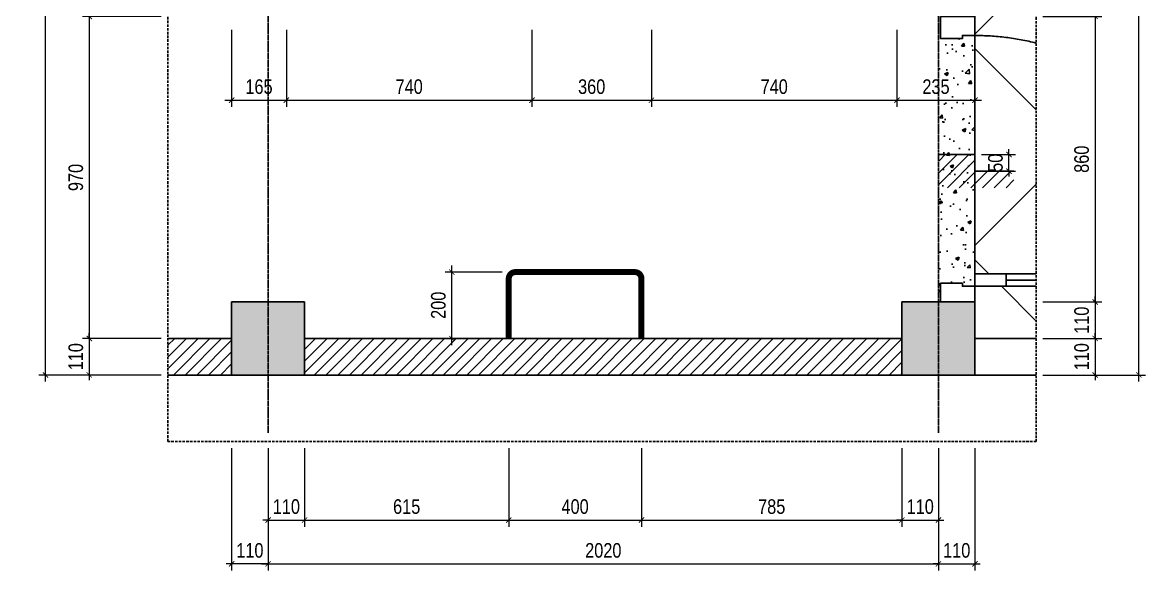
# Model space of a CAD drawing. Header units: millimetres. Extents: x -82962 to 19744, y -138000 to 4535.
# Drawn here: x -13157 to -9772, y -128973 to -127322 of the extents above; entities that cross this region are included whole.
import ezdxf

# ---------------------------------------------------------------- set-up
doc = ezdxf.new("R2010")
doc.units = ezdxf.units.MM
doc.header["$LTSCALE"] = 1000
doc.header["$MEASUREMENT"] = 0
doc.header["$PDMODE"] = 3
doc.linetypes.add('CENTER2', pattern=[1.125, 0.75, -0.125, 0.125, -0.125])
doc.linetypes.add('HIDDEN', pattern=[0.375, 0.25, -0.125])
doc.layers.get('0').update_dxf_attribs({"lineweight": 30})
doc.layers.get('DEFPOINTS').update_dxf_attribs({"color": 4, "lineweight": 30})
doc.layers.add('THAY', color=4, linetype='Continuous', lineweight=30)
doc.styles.add('dim', font='arial.ttf', dxfattribs={"width": 0.8})
doc.dimstyles.new('1-100-100', dxfattribs={"dimscale": 0, "dimtxt": 2.2, "dimasz": 0.8, "dimexe": 1, "dimexo": 1, "dimgap": 0.9, "dimtad": 1, "dimdec": 0, "dimzin": 0, "dimdsep": 46, "dimtxsty": 'dim', "dimblk1": 'ARCHTICK', "dimblk2": 'ARCHTICK', "dimsah": 1, "dimcen": 1, "dimdle": 1, "dimclrd": 256, "dimclre": 256, "dimclrt": 1, "dimadec": 0, "dimazin": 0, "dimtfac": 0.0001, "dimtdec": 0, "dimtix": 1, "dimtmove": 2, "dimatfit": 3, "dimldrblk": 'DOT', "dimfxl": 100, "dimtolj": 1, "dimtzin": 0, "dimarcsym": 0})

# ---------------------------------------------------------------- blocks, each defined once
blk = doc.blocks.new('_ARCHTICK')
at = {"color": 0, "linetype": 'ByBlock', "const_width": 0.15}
blk.add_lwpolyline([(-0.5, -0.5), (0.5, 0.5)], dxfattribs=at)
blk = doc.blocks.new('*D1046')
at = {"layer": 'DEFPOINTS', "color": 0, "ltscale": 0.2, "transparency": 16777216}
for p in [(-12718.2, -127304.3), (-12955.2, -128274.3), (-12718.2, -128274.3)]:
    blk.add_point(p, dxfattribs=at)
at = {"layer": 'THAY', "lineweight": -2, "ltscale": 0.2, "transparency": 16777216}
for p, q in [((-12738.2, -127304.3), (-12975.2, -127304.3)), ((-12955.2, -127284.3), (-12955.2, -128294.3)), ((-12738.2, -128274.3), (-12975.2, -128274.3))]:
    blk.add_line(p, q, dxfattribs=at)
at = {"layer": 'THAY', "lineweight": -2, "ltscale": 0.2, "transparency": 16777216, "xscale": 16.00000000000003, "yscale": 16.00000000000003, "zscale": 16.00000000000003}
for p, rotation in [((-12955.2, -127304.3), 90), ((-12955.2, -128274.3), 270)]:
    blk.add_blockref('_ARCHTICK', p, dxfattribs=dict(at, rotation=rotation))
at = {"layer": 'THAY', "color": 1, "ltscale": 0.2, "transparency": 16777216, "insert": (-12995.7, -127789.3), "char_height": 44, "attachment_point": 5, "rotation": 90, "style": 'dim'}
blk.add_mtext('\\A1;970', dxfattribs=at)
blk = doc.blocks.new('_DOT')
at = {"color": 0, "linetype": 'ByBlock', "ltscale": 10}
blk.add_line((-0.5, 0), (-1, 0), dxfattribs=at)
at = {"color": 0, "linetype": 'ByBlock', "ltscale": 10, "const_width": 0.5}
blk.add_lwpolyline([(-0.25, 0, 1), (0.25, 0, 1)], format="xyb", close=True, dxfattribs=at)
blk = doc.blocks.new('*D1047')
at = {"layer": 'DEFPOINTS', "color": 0, "ltscale": 0.2, "transparency": 16777216}
for p in [(-12718.2, -128274.3), (-12955.2, -128384.3), (-12718.2, -128384.3)]:
    blk.add_point(p, dxfattribs=at)
at = {"layer": 'THAY', "lineweight": -2, "ltscale": 0.2, "transparency": 16777216}
for p, q in [((-12955.2, -128274.3), (-12955.2, -128258.3)), ((-12738.2, -128274.3), (-12975.2, -128274.3)), ((-12955.2, -128274.3), (-12955.2, -128384.3)), ((-12738.2, -128384.3), (-12975.2, -128384.3)), ((-12955.2, -128384.3), (-12955.2, -128400.3))]:
    blk.add_line(p, q, dxfattribs=at)
at = {"layer": 'THAY', "lineweight": -2, "ltscale": 0.2, "transparency": 16777216, "xscale": 16.00000000000003, "yscale": 16.00000000000003, "zscale": 16.00000000000003}
for p, rotation in [((-12955.2, -128274.3), 270), ((-12955.2, -128384.3), 90)]:
    blk.add_blockref('_ARCHTICK', p, dxfattribs=dict(at, rotation=rotation))
at = {"layer": 'THAY', "color": 1, "ltscale": 0.2, "transparency": 16777216, "insert": (-12995.7, -128329.3), "char_height": 44, "attachment_point": 5, "rotation": 90, "style": 'dim'}
blk.add_mtext('\\A1;110', dxfattribs=at)
blk = doc.blocks.new('*D1048')
at = {"layer": 'DEFPOINTS', "color": 0, "ltscale": 0.2, "transparency": 16777216}
for p in [(-13087.2, -125234.3), (-12718.2, -125234.3), (-12718.2, -128384.3)]:
    blk.add_point(p, dxfattribs=at)
at = {"layer": 'THAY', "lineweight": -2, "ltscale": 0.2, "transparency": 16777216}
for p, q in [((-13087.2, -128404.3), (-13087.2, -125214.3)), ((-12738.2, -125234.3), (-13107.2, -125234.3)), ((-12738.2, -128384.3), (-13107.2, -128384.3))]:
    blk.add_line(p, q, dxfattribs=at)
at = {"layer": 'THAY', "lineweight": -2, "ltscale": 0.2, "transparency": 16777216, "xscale": 16.00000000000003, "yscale": 16.00000000000003, "zscale": 16.00000000000003}
for p, rotation in [((-13087.2, -125234.3), 90), ((-13087.2, -128384.3), 270)]:
    blk.add_blockref('_ARCHTICK', p, dxfattribs=dict(at, rotation=rotation))
at = {"layer": 'THAY', "color": 1, "ltscale": 0.2, "transparency": 16777216, "insert": (-13127.7, -126809.3), "char_height": 44, "attachment_point": 5, "rotation": 90, "style": 'dim'}
blk.add_mtext('\\A1;3150', dxfattribs=at)
blk = doc.blocks.new('*D1059')
at = {"layer": 'DEFPOINTS', "color": 0, "ltscale": 0.2, "transparency": 16777216}
for p in [(-10101.8, -125344.3), (-10101.8, -127304.3), (-9924.3, -127304.3)]:
    blk.add_point(p, dxfattribs=at)
at = {"layer": 'THAY', "lineweight": -2, "ltscale": 0.2, "transparency": 16777216}
for p, q in [((-10081.8, -125344.3), (-9904.3, -125344.3)), ((-9924.3, -125324.3), (-9924.3, -127324.3)), ((-10081.8, -127304.3), (-9904.3, -127304.3))]:
    blk.add_line(p, q, dxfattribs=at)
at = {"layer": 'THAY', "lineweight": -2, "ltscale": 0.2, "transparency": 16777216, "xscale": 16.00000000000003, "yscale": 16.00000000000003, "zscale": 16.00000000000003}
for p, rotation in [((-9924.3, -125344.3), 90), ((-9924.3, -127304.3), 270)]:
    blk.add_blockref('_ARCHTICK', p, dxfattribs=dict(at, rotation=rotation))
at = {"layer": 'THAY', "color": 1, "ltscale": 0.2, "transparency": 16777216, "insert": (-9964.8, -126324.3), "char_height": 44, "attachment_point": 5, "rotation": 90, "style": 'dim'}
blk.add_mtext('\\A1;1960', dxfattribs=at)
blk = doc.blocks.new('*D1060')
at = {"layer": 'DEFPOINTS', "color": 0, "ltscale": 0.2, "transparency": 16777216}
for p in [(-10101.8, -127304.3), (-10101.8, -128164.3), (-9924.3, -128164.3)]:
    blk.add_point(p, dxfattribs=at)
at = {"layer": 'THAY', "lineweight": -2, "ltscale": 0.2, "transparency": 16777216}
for p, q in [((-10081.8, -127304.3), (-9904.3, -127304.3)), ((-9924.3, -127284.3), (-9924.3, -128184.3)), ((-10081.8, -128164.3), (-9904.3, -128164.3))]:
    blk.add_line(p, q, dxfattribs=at)
at = {"layer": 'THAY', "lineweight": -2, "ltscale": 0.2, "transparency": 16777216, "xscale": 16.00000000000003, "yscale": 16.00000000000003, "zscale": 16.00000000000003}
for p, rotation in [((-9924.3, -127304.3), 90), ((-9924.3, -128164.3), 270)]:
    blk.add_blockref('_ARCHTICK', p, dxfattribs=dict(at, rotation=rotation))
at = {"layer": 'THAY', "color": 1, "ltscale": 0.2, "transparency": 16777216, "insert": (-9964.8, -127734.3), "char_height": 44, "attachment_point": 5, "rotation": 90, "style": 'dim'}
blk.add_mtext('\\A1;860', dxfattribs=at)
blk = doc.blocks.new('*D1061')
at = {"layer": 'DEFPOINTS', "color": 0, "ltscale": 0.2, "transparency": 16777216}
for p in [(-10101.8, -128164.3), (-10101.8, -128274.3), (-9924.3, -128274.3)]:
    blk.add_point(p, dxfattribs=at)
at = {"layer": 'THAY', "lineweight": -2, "ltscale": 0.2, "transparency": 16777216}
for p, q in [((-9924.3, -128164.3), (-9924.3, -128148.3)), ((-10081.8, -128164.3), (-9904.3, -128164.3)), ((-9924.3, -128164.3), (-9924.3, -128274.3)), ((-10081.8, -128274.3), (-9904.3, -128274.3)), ((-9924.3, -128274.3), (-9924.3, -128290.3))]:
    blk.add_line(p, q, dxfattribs=at)
at = {"layer": 'THAY', "lineweight": -2, "ltscale": 0.2, "transparency": 16777216, "xscale": 16.00000000000003, "yscale": 16.00000000000003, "zscale": 16.00000000000003}
for p, rotation in [((-9924.3, -128164.3), 270), ((-9924.3, -128274.3), 90)]:
    blk.add_blockref('_ARCHTICK', p, dxfattribs=dict(at, rotation=rotation))
at = {"layer": 'THAY', "color": 1, "ltscale": 0.2, "transparency": 16777216, "insert": (-9964.8, -128219.3), "char_height": 44, "attachment_point": 5, "rotation": 90, "style": 'dim'}
blk.add_mtext('\\A1;110', dxfattribs=at)
blk = doc.blocks.new('*D1062')
at = {"layer": 'DEFPOINTS', "color": 0, "ltscale": 0.2, "transparency": 16777216}
for p in [(-10101.8, -128274.3), (-10101.8, -128384.3), (-9924.3, -128384.3)]:
    blk.add_point(p, dxfattribs=at)
at = {"layer": 'THAY', "lineweight": -2, "ltscale": 0.2, "transparency": 16777216}
for p, q in [((-9924.3, -128274.3), (-9924.3, -128258.3)), ((-10081.8, -128274.3), (-9904.3, -128274.3)), ((-9924.3, -128274.3), (-9924.3, -128384.3)), ((-10081.8, -128384.3), (-9904.3, -128384.3)), ((-9924.3, -128384.3), (-9924.3, -128400.3))]:
    blk.add_line(p, q, dxfattribs=at)
at = {"layer": 'THAY', "lineweight": -2, "ltscale": 0.2, "transparency": 16777216, "xscale": 16.00000000000003, "yscale": 16.00000000000003, "zscale": 16.00000000000003}
for p, rotation in [((-9924.3, -128274.3), 270), ((-9924.3, -128384.3), 90)]:
    blk.add_blockref('_ARCHTICK', p, dxfattribs=dict(at, rotation=rotation))
at = {"layer": 'THAY', "color": 1, "ltscale": 0.2, "transparency": 16777216, "insert": (-9964.8, -128329.3), "char_height": 44, "attachment_point": 5, "rotation": 90, "style": 'dim'}
blk.add_mtext('\\A1;110', dxfattribs=at)
blk = doc.blocks.new('*D1063')
at = {"layer": 'DEFPOINTS', "color": 0, "ltscale": 0.2, "transparency": 16777216}
for p in [(-10101.8, -125234.3), (-9792.3, -125234.3), (-10101.8, -128384.3)]:
    blk.add_point(p, dxfattribs=at)
at = {"layer": 'THAY', "lineweight": -2, "ltscale": 0.2, "transparency": 16777216}
for p, q in [((-9792.3, -128404.3), (-9792.3, -125214.3)), ((-10081.8, -125234.3), (-9772.3, -125234.3)), ((-10081.8, -128384.3), (-9772.3, -128384.3))]:
    blk.add_line(p, q, dxfattribs=at)
at = {"layer": 'THAY', "lineweight": -2, "ltscale": 0.2, "transparency": 16777216, "xscale": 16.00000000000003, "yscale": 16.00000000000003, "zscale": 16.00000000000003}
for p, rotation in [((-9792.3, -125234.3), 90), ((-9792.3, -128384.3), 270)]:
    blk.add_blockref('_ARCHTICK', p, dxfattribs=dict(at, rotation=rotation))
at = {"layer": 'THAY', "color": 1, "ltscale": 0.2, "transparency": 16777216, "insert": (-9832.8, -126809.3), "char_height": 44, "attachment_point": 5, "rotation": 90, "style": 'dim'}
blk.add_mtext('\\A1;3150', dxfattribs=at)
blk = doc.blocks.new('*D1064')
at = {"layer": 'DEFPOINTS', "color": 0, "ltscale": 0.2, "transparency": 16777216}
for p in [(-12526.3, -127324.3), (-12361.3, -127324.3), (-12361.3, -127556.4)]:
    blk.add_point(p, dxfattribs=at)
at = {"layer": 'THAY', "lineweight": -2, "ltscale": 0.2, "transparency": 16777216}
for p, q in [((-12526.3, -127344.3), (-12526.3, -127576.4)), ((-12361.3, -127344.3), (-12361.3, -127576.4)), ((-12546.3, -127556.4), (-12341.3, -127556.4))]:
    blk.add_line(p, q, dxfattribs=at)
at = {"layer": 'THAY', "lineweight": -2, "ltscale": 0.2, "transparency": 16777216, "xscale": 16.00000000000003, "yscale": 16.00000000000003, "zscale": 16.00000000000003, "rotation": 180}
blk.add_blockref('_ARCHTICK', (-12526.3, -127556.4), dxfattribs=at)
at = {"layer": 'THAY', "lineweight": -2, "ltscale": 0.2, "transparency": 16777216, "xscale": 16.00000000000003, "yscale": 16.00000000000003, "zscale": 16.00000000000003}
blk.add_blockref('_ARCHTICK', (-12361.3, -127556.4), dxfattribs=at)
at = {"layer": 'THAY', "color": 1, "ltscale": 0.2, "transparency": 16777216, "insert": (-12443.8, -127515.9), "char_height": 44, "attachment_point": 5, "style": 'dim'}
blk.add_mtext('\\A1;165', dxfattribs=at)
blk = doc.blocks.new('*D1065')
at = {"layer": 'DEFPOINTS', "color": 0, "ltscale": 0.2, "transparency": 16777216}
for p in [(-12361.3, -127324.3), (-11621.3, -127324.3), (-11621.3, -127556.4)]:
    blk.add_point(p, dxfattribs=at)
at = {"layer": 'THAY', "lineweight": -2, "ltscale": 0.2, "transparency": 16777216}
for p, q in [((-12361.3, -127344.3), (-12361.3, -127576.4)), ((-11621.3, -127344.3), (-11621.3, -127576.4)), ((-12381.3, -127556.4), (-11601.3, -127556.4))]:
    blk.add_line(p, q, dxfattribs=at)
at = {"layer": 'THAY', "lineweight": -2, "ltscale": 0.2, "transparency": 16777216, "xscale": 16.00000000000003, "yscale": 16.00000000000003, "zscale": 16.00000000000003, "rotation": 180}
blk.add_blockref('_ARCHTICK', (-12361.3, -127556.4), dxfattribs=at)
at = {"layer": 'THAY', "lineweight": -2, "ltscale": 0.2, "transparency": 16777216, "xscale": 16.00000000000003, "yscale": 16.00000000000003, "zscale": 16.00000000000003}
blk.add_blockref('_ARCHTICK', (-11621.3, -127556.4), dxfattribs=at)
at = {"layer": 'THAY', "color": 1, "ltscale": 0.2, "transparency": 16777216, "insert": (-11991.3, -127515.9), "char_height": 44, "attachment_point": 5, "style": 'dim'}
blk.add_mtext('\\A1;740', dxfattribs=at)
blk = doc.blocks.new('*D1066')
at = {"layer": 'DEFPOINTS', "color": 0, "ltscale": 0.2, "transparency": 16777216}
for p in [(-11621.3, -127324.3), (-11261.3, -127324.3), (-11261.3, -127556.4)]:
    blk.add_point(p, dxfattribs=at)
at = {"layer": 'THAY', "lineweight": -2, "ltscale": 0.2, "transparency": 16777216}
for p, q in [((-11621.3, -127344.3), (-11621.3, -127576.4)), ((-11261.3, -127344.3), (-11261.3, -127576.4)), ((-11641.3, -127556.4), (-11241.3, -127556.4))]:
    blk.add_line(p, q, dxfattribs=at)
at = {"layer": 'THAY', "lineweight": -2, "ltscale": 0.2, "transparency": 16777216, "xscale": 16.00000000000003, "yscale": 16.00000000000003, "zscale": 16.00000000000003, "rotation": 180}
blk.add_blockref('_ARCHTICK', (-11621.3, -127556.4), dxfattribs=at)
at = {"layer": 'THAY', "lineweight": -2, "ltscale": 0.2, "transparency": 16777216, "xscale": 16.00000000000003, "yscale": 16.00000000000003, "zscale": 16.00000000000003}
blk.add_blockref('_ARCHTICK', (-11261.3, -127556.4), dxfattribs=at)
at = {"layer": 'THAY', "color": 1, "ltscale": 0.2, "transparency": 16777216, "insert": (-11441.3, -127515.9), "char_height": 44, "attachment_point": 5, "style": 'dim'}
blk.add_mtext('\\A1;360', dxfattribs=at)
blk = doc.blocks.new('*D1067')
at = {"layer": 'DEFPOINTS', "color": 0, "ltscale": 0.2, "transparency": 16777216}
for p in [(-11261.3, -127324.3), (-10521.3, -127324.3), (-10521.3, -127556.4)]:
    blk.add_point(p, dxfattribs=at)
at = {"layer": 'THAY', "lineweight": -2, "ltscale": 0.2, "transparency": 16777216}
for p, q in [((-11261.3, -127344.3), (-11261.3, -127576.4)), ((-10521.3, -127344.3), (-10521.3, -127576.4)), ((-11281.3, -127556.4), (-10501.3, -127556.4))]:
    blk.add_line(p, q, dxfattribs=at)
at = {"layer": 'THAY', "lineweight": -2, "ltscale": 0.2, "transparency": 16777216, "xscale": 16.00000000000003, "yscale": 16.00000000000003, "zscale": 16.00000000000003, "rotation": 180}
blk.add_blockref('_ARCHTICK', (-11261.3, -127556.4), dxfattribs=at)
at = {"layer": 'THAY', "lineweight": -2, "ltscale": 0.2, "transparency": 16777216, "xscale": 16.00000000000003, "yscale": 16.00000000000003, "zscale": 16.00000000000003}
blk.add_blockref('_ARCHTICK', (-10521.3, -127556.4), dxfattribs=at)
at = {"layer": 'THAY', "color": 1, "ltscale": 0.2, "transparency": 16777216, "insert": (-10891.3, -127515.9), "char_height": 44, "attachment_point": 5, "style": 'dim'}
blk.add_mtext('\\A1;740', dxfattribs=at)
blk = doc.blocks.new('*D1068')
at = {"layer": 'DEFPOINTS', "color": 0, "ltscale": 0.2, "transparency": 16777216}
for p in [(-10521.3, -127324.3), (-10286.3, -127324.3), (-10286.3, -127556.4)]:
    blk.add_point(p, dxfattribs=at)
at = {"layer": 'THAY', "lineweight": -2, "ltscale": 0.2, "transparency": 16777216}
for p, q in [((-10521.3, -127344.3), (-10521.3, -127576.4)), ((-10286.3, -127344.3), (-10286.3, -127576.4)), ((-10541.3, -127556.4), (-10266.3, -127556.4))]:
    blk.add_line(p, q, dxfattribs=at)
at = {"layer": 'THAY', "lineweight": -2, "ltscale": 0.2, "transparency": 16777216, "xscale": 16.00000000000003, "yscale": 16.00000000000003, "zscale": 16.00000000000003, "rotation": 180}
blk.add_blockref('_ARCHTICK', (-10521.3, -127556.4), dxfattribs=at)
at = {"layer": 'THAY', "lineweight": -2, "ltscale": 0.2, "transparency": 16777216, "xscale": 16.00000000000003, "yscale": 16.00000000000003, "zscale": 16.00000000000003}
blk.add_blockref('_ARCHTICK', (-10286.3, -127556.4), dxfattribs=at)
at = {"layer": 'THAY', "color": 1, "ltscale": 0.2, "transparency": 16777216, "insert": (-10403.8, -127515.9), "char_height": 44, "attachment_point": 5, "style": 'dim'}
blk.add_mtext('\\A1;235', dxfattribs=at)
blk = doc.blocks.new('*D1069')
at = {"layer": 'DEFPOINTS', "color": 0, "ltscale": 0.2, "transparency": 16777216}
for p in [(-11862.7, -128074.3), (-11691.3, -128074.3), (-11691.3, -128274.3)]:
    blk.add_point(p, dxfattribs=at)
at = {"layer": 'THAY', "lineweight": -2, "ltscale": 0.2, "transparency": 16777216}
for p, q in [((-11862.7, -128294.3), (-11862.7, -128054.3)), ((-11711.3, -128074.3), (-11882.7, -128074.3)), ((-11711.3, -128274.3), (-11882.7, -128274.3))]:
    blk.add_line(p, q, dxfattribs=at)
at = {"layer": 'THAY', "lineweight": -2, "ltscale": 0.2, "transparency": 16777216, "xscale": 16.00000000000003, "yscale": 16.00000000000003, "zscale": 16.00000000000003}
for p, rotation in [((-11862.7, -128074.3), 90), ((-11862.7, -128274.3), 270)]:
    blk.add_blockref('_ARCHTICK', p, dxfattribs=dict(at, rotation=rotation))
at = {"layer": 'THAY', "color": 1, "ltscale": 0.2, "transparency": 16777216, "insert": (-11903.2, -128174.3), "char_height": 44, "attachment_point": 5, "rotation": 90, "style": 'dim'}
blk.add_mtext('\\A1;200', dxfattribs=at)
blk = doc.blocks.new('*D1070')
at = {"layer": 'DEFPOINTS', "color": 0, "ltscale": 0.2, "transparency": 16777216}
for p in [(-10286.3, -127720), (-10183.9, -127720), (-10286.3, -127770)]:
    blk.add_point(p, dxfattribs=at)
at = {"layer": 'THAY', "lineweight": -2, "ltscale": 0.2, "transparency": 16777216}
for p, q in [((-10266.3, -127720), (-10163.9, -127720)), ((-10183.9, -127720), (-10183.9, -127704)), ((-10183.9, -127770), (-10183.9, -127720)), ((-10266.3, -127770), (-10163.9, -127770)), ((-10183.9, -127770), (-10183.9, -127786))]:
    blk.add_line(p, q, dxfattribs=at)
at = {"layer": 'THAY', "lineweight": -2, "ltscale": 0.2, "transparency": 16777216, "xscale": 16.00000000000003, "yscale": 16.00000000000003, "zscale": 16.00000000000003}
for p, rotation in [((-10183.9, -127720), 270), ((-10183.9, -127770), 90)]:
    blk.add_blockref('_ARCHTICK', p, dxfattribs=dict(at, rotation=rotation))
at = {"layer": 'THAY', "color": 1, "ltscale": 0.2, "transparency": 16777216, "insert": (-10224.4, -127745), "char_height": 44, "attachment_point": 5, "rotation": 90, "style": 'dim'}
blk.add_mtext('\\A1;50', dxfattribs=at)
blk = doc.blocks.new('*D1073')
at = {"layer": 'DEFPOINTS', "color": 0, "ltscale": 0.2, "transparency": 16777216}
for p in [(-12416.3, -128584.3), (-12306.3, -128584.3), (-12306.3, -128821.3)]:
    blk.add_point(p, dxfattribs=at)
at = {"layer": 'THAY', "lineweight": -2, "ltscale": 0.2, "transparency": 16777216}
for p, q in [((-12416.3, -128604.3), (-12416.3, -128841.3)), ((-12306.3, -128604.3), (-12306.3, -128841.3)), ((-12416.3, -128821.3), (-12432.3, -128821.3)), ((-12416.3, -128821.3), (-12306.3, -128821.3)), ((-12306.3, -128821.3), (-12290.3, -128821.3))]:
    blk.add_line(p, q, dxfattribs=at)
at = {"layer": 'THAY', "lineweight": -2, "ltscale": 0.2, "transparency": 16777216, "xscale": 16.00000000000003, "yscale": 16.00000000000003, "zscale": 16.00000000000003}
blk.add_blockref('_ARCHTICK', (-12416.3, -128821.3), dxfattribs=at)
at = {"layer": 'THAY', "lineweight": -2, "ltscale": 0.2, "transparency": 16777216, "xscale": 16.00000000000003, "yscale": 16.00000000000003, "zscale": 16.00000000000003, "rotation": 180}
blk.add_blockref('_ARCHTICK', (-12306.3, -128821.3), dxfattribs=at)
at = {"layer": 'THAY', "color": 1, "ltscale": 0.2, "transparency": 16777216, "insert": (-12361.3, -128780.9), "char_height": 44, "attachment_point": 5, "style": 'dim'}
blk.add_mtext('\\A1;110', dxfattribs=at)
blk = doc.blocks.new('*D1074')
at = {"layer": 'DEFPOINTS', "color": 0, "ltscale": 0.2, "transparency": 16777216}
for p in [(-12306.3, -128584.3), (-11691.3, -128584.3), (-11691.3, -128821.3)]:
    blk.add_point(p, dxfattribs=at)
at = {"layer": 'THAY', "lineweight": -2, "ltscale": 0.2, "transparency": 16777216}
for p, q in [((-12306.3, -128604.3), (-12306.3, -128841.3)), ((-11691.3, -128604.3), (-11691.3, -128841.3)), ((-12326.3, -128821.3), (-11671.3, -128821.3))]:
    blk.add_line(p, q, dxfattribs=at)
at = {"layer": 'THAY', "lineweight": -2, "ltscale": 0.2, "transparency": 16777216, "xscale": 16.00000000000003, "yscale": 16.00000000000003, "zscale": 16.00000000000003, "rotation": 180}
blk.add_blockref('_ARCHTICK', (-12306.3, -128821.3), dxfattribs=at)
at = {"layer": 'THAY', "lineweight": -2, "ltscale": 0.2, "transparency": 16777216, "xscale": 16.00000000000003, "yscale": 16.00000000000003, "zscale": 16.00000000000003}
blk.add_blockref('_ARCHTICK', (-11691.3, -128821.3), dxfattribs=at)
at = {"layer": 'THAY', "color": 1, "ltscale": 0.2, "transparency": 16777216, "insert": (-11998.8, -128780.9), "char_height": 44, "attachment_point": 5, "style": 'dim'}
blk.add_mtext('\\A1;615', dxfattribs=at)
blk = doc.blocks.new('*D1075')
at = {"layer": 'DEFPOINTS', "color": 0, "ltscale": 0.2, "transparency": 16777216}
for p in [(-11691.3, -128584.3), (-11291.3, -128584.3), (-11291.3, -128821.3)]:
    blk.add_point(p, dxfattribs=at)
at = {"layer": 'THAY', "lineweight": -2, "ltscale": 0.2, "transparency": 16777216}
for p, q in [((-11691.3, -128604.3), (-11691.3, -128841.3)), ((-11291.3, -128604.3), (-11291.3, -128841.3)), ((-11711.3, -128821.3), (-11271.3, -128821.3))]:
    blk.add_line(p, q, dxfattribs=at)
at = {"layer": 'THAY', "lineweight": -2, "ltscale": 0.2, "transparency": 16777216, "xscale": 16.00000000000003, "yscale": 16.00000000000003, "zscale": 16.00000000000003, "rotation": 180}
blk.add_blockref('_ARCHTICK', (-11691.3, -128821.3), dxfattribs=at)
at = {"layer": 'THAY', "lineweight": -2, "ltscale": 0.2, "transparency": 16777216, "xscale": 16.00000000000003, "yscale": 16.00000000000003, "zscale": 16.00000000000003}
blk.add_blockref('_ARCHTICK', (-11291.3, -128821.3), dxfattribs=at)
at = {"layer": 'THAY', "color": 1, "ltscale": 0.2, "transparency": 16777216, "insert": (-11491.3, -128780.9), "char_height": 44, "attachment_point": 5, "style": 'dim'}
blk.add_mtext('\\A1;400', dxfattribs=at)
blk = doc.blocks.new('*D1076')
at = {"layer": 'DEFPOINTS', "color": 0, "ltscale": 0.2, "transparency": 16777216}
for p in [(-11291.3, -128584.3), (-10506.3, -128584.3), (-10506.3, -128821.3)]:
    blk.add_point(p, dxfattribs=at)
at = {"layer": 'THAY', "lineweight": -2, "ltscale": 0.2, "transparency": 16777216}
for p, q in [((-11291.3, -128604.3), (-11291.3, -128841.3)), ((-10506.3, -128604.3), (-10506.3, -128841.3)), ((-11311.3, -128821.3), (-10486.3, -128821.3))]:
    blk.add_line(p, q, dxfattribs=at)
at = {"layer": 'THAY', "lineweight": -2, "ltscale": 0.2, "transparency": 16777216, "xscale": 16.00000000000003, "yscale": 16.00000000000003, "zscale": 16.00000000000003, "rotation": 180}
blk.add_blockref('_ARCHTICK', (-11291.3, -128821.3), dxfattribs=at)
at = {"layer": 'THAY', "lineweight": -2, "ltscale": 0.2, "transparency": 16777216, "xscale": 16.00000000000003, "yscale": 16.00000000000003, "zscale": 16.00000000000003}
blk.add_blockref('_ARCHTICK', (-10506.3, -128821.3), dxfattribs=at)
at = {"layer": 'THAY', "color": 1, "ltscale": 0.2, "transparency": 16777216, "insert": (-10898.8, -128780.9), "char_height": 44, "attachment_point": 5, "style": 'dim'}
blk.add_mtext('\\A1;785', dxfattribs=at)
blk = doc.blocks.new('*D1077')
at = {"layer": 'DEFPOINTS', "color": 0, "ltscale": 0.2, "transparency": 16777216}
for p in [(-10506.3, -128584.3), (-10396.3, -128584.3), (-10396.3, -128821.3)]:
    blk.add_point(p, dxfattribs=at)
at = {"layer": 'THAY', "lineweight": -2, "ltscale": 0.2, "transparency": 16777216}
for p, q in [((-10506.3, -128604.3), (-10506.3, -128841.3)), ((-10396.3, -128604.3), (-10396.3, -128841.3)), ((-10506.3, -128821.3), (-10522.3, -128821.3)), ((-10506.3, -128821.3), (-10396.3, -128821.3)), ((-10396.3, -128821.3), (-10380.3, -128821.3))]:
    blk.add_line(p, q, dxfattribs=at)
at = {"layer": 'THAY', "lineweight": -2, "ltscale": 0.2, "transparency": 16777216, "xscale": 16.00000000000003, "yscale": 16.00000000000003, "zscale": 16.00000000000003}
blk.add_blockref('_ARCHTICK', (-10506.3, -128821.3), dxfattribs=at)
at = {"layer": 'THAY', "lineweight": -2, "ltscale": 0.2, "transparency": 16777216, "xscale": 16.00000000000003, "yscale": 16.00000000000003, "zscale": 16.00000000000003, "rotation": 180}
blk.add_blockref('_ARCHTICK', (-10396.3, -128821.3), dxfattribs=at)
at = {"layer": 'THAY', "color": 1, "ltscale": 0.2, "transparency": 16777216, "insert": (-10451.3, -128780.9), "char_height": 44, "attachment_point": 5, "style": 'dim'}
blk.add_mtext('\\A1;110', dxfattribs=at)
blk = doc.blocks.new('*D1078')
at = {"layer": 'DEFPOINTS', "color": 0, "ltscale": 0.2, "transparency": 16777216}
for p in [(-10396.3, -128584.3), (-10286.3, -128584.3), (-10286.3, -128953.3)]:
    blk.add_point(p, dxfattribs=at)
at = {"layer": 'THAY', "lineweight": -2, "ltscale": 0.2, "transparency": 16777216}
for p, q in [((-10396.3, -128604.3), (-10396.3, -128973.3)), ((-10286.3, -128604.3), (-10286.3, -128973.3)), ((-10396.3, -128953.3), (-10412.3, -128953.3)), ((-10396.3, -128953.3), (-10286.3, -128953.3)), ((-10286.3, -128953.3), (-10270.3, -128953.3))]:
    blk.add_line(p, q, dxfattribs=at)
at = {"layer": 'THAY', "lineweight": -2, "ltscale": 0.2, "transparency": 16777216, "xscale": 16.00000000000003, "yscale": 16.00000000000003, "zscale": 16.00000000000003}
blk.add_blockref('_ARCHTICK', (-10396.3, -128953.3), dxfattribs=at)
at = {"layer": 'THAY', "lineweight": -2, "ltscale": 0.2, "transparency": 16777216, "xscale": 16.00000000000003, "yscale": 16.00000000000003, "zscale": 16.00000000000003, "rotation": 180}
blk.add_blockref('_ARCHTICK', (-10286.3, -128953.3), dxfattribs=at)
at = {"layer": 'THAY', "color": 1, "ltscale": 0.2, "transparency": 16777216, "insert": (-10341.3, -128912.9), "char_height": 44, "attachment_point": 5, "style": 'dim'}
blk.add_mtext('\\A1;110', dxfattribs=at)
blk = doc.blocks.new('*D1079')
at = {"layer": 'DEFPOINTS', "color": 0, "ltscale": 0.2, "transparency": 16777216}
for p in [(-12416.3, -128584.3), (-10396.3, -128584.3), (-10396.3, -128953.3)]:
    blk.add_point(p, dxfattribs=at)
at = {"layer": 'THAY', "lineweight": -2, "ltscale": 0.2, "transparency": 16777216}
for p, q in [((-12416.3, -128604.3), (-12416.3, -128973.3)), ((-10396.3, -128604.3), (-10396.3, -128973.3)), ((-12436.3, -128953.3), (-10376.3, -128953.3))]:
    blk.add_line(p, q, dxfattribs=at)
at = {"layer": 'THAY', "lineweight": -2, "ltscale": 0.2, "transparency": 16777216, "xscale": 16.00000000000003, "yscale": 16.00000000000003, "zscale": 16.00000000000003, "rotation": 180}
blk.add_blockref('_ARCHTICK', (-12416.3, -128953.3), dxfattribs=at)
at = {"layer": 'THAY', "lineweight": -2, "ltscale": 0.2, "transparency": 16777216, "xscale": 16.00000000000003, "yscale": 16.00000000000003, "zscale": 16.00000000000003}
blk.add_blockref('_ARCHTICK', (-10396.3, -128953.3), dxfattribs=at)
at = {"layer": 'THAY', "color": 1, "ltscale": 0.2, "transparency": 16777216, "insert": (-11406.3, -128912.9), "char_height": 44, "attachment_point": 5, "style": 'dim'}
blk.add_mtext('\\A1;2020', dxfattribs=at)
blk = doc.blocks.new('*D1080')
at = {"layer": 'DEFPOINTS', "color": 0, "ltscale": 0.2, "transparency": 16777216}
for p in [(-12526.3, -128584.3), (-12416.3, -128584.3), (-12526.3, -128953.3)]:
    blk.add_point(p, dxfattribs=at)
at = {"layer": 'THAY', "lineweight": -2, "ltscale": 0.2, "transparency": 16777216}
for p, q in [((-12526.3, -128604.3), (-12526.3, -128973.3)), ((-12416.3, -128604.3), (-12416.3, -128973.3)), ((-12526.3, -128953.3), (-12542.3, -128953.3)), ((-12416.3, -128953.3), (-12526.3, -128953.3)), ((-12416.3, -128953.3), (-12400.3, -128953.3))]:
    blk.add_line(p, q, dxfattribs=at)
at = {"layer": 'THAY', "lineweight": -2, "ltscale": 0.2, "transparency": 16777216, "xscale": 16.00000000000003, "yscale": 16.00000000000003, "zscale": 16.00000000000003}
blk.add_blockref('_ARCHTICK', (-12526.3, -128953.3), dxfattribs=at)
at = {"layer": 'THAY', "lineweight": -2, "ltscale": 0.2, "transparency": 16777216, "xscale": 16.00000000000003, "yscale": 16.00000000000003, "zscale": 16.00000000000003, "rotation": 180}
blk.add_blockref('_ARCHTICK', (-12416.3, -128953.3), dxfattribs=at)
at = {"layer": 'THAY', "color": 1, "ltscale": 0.2, "transparency": 16777216, "insert": (-12471.3, -128912.9), "char_height": 44, "attachment_point": 5, "style": 'dim'}
blk.add_mtext('\\A1;110', dxfattribs=at)

msp = doc.modelspace()

# ---------------------------------------------------------------- hatches: boundary and pattern name
at = {"layer": 'THAY', "ltscale": 0.2}
h = msp.add_hatch(dxfattribs=at)
h.set_pattern_fill('_USER', color=256, scale=450, angle=45, style=0, double=1, pattern_type=0)
h.set_pattern_definition([(45, (50785.6, -81558.98), (-318.198, 318.198), []), (135, (50785.6, -81558.98), (-318.198, -318.198), [])])
h.paths.add_polyline_path([(-10101.794, -128274.33168), (-10101.794, -128117.10945), (-10286.25477, -128117.10945), (-10286.25477, -128274.33168)])
edge = h.paths.add_edge_path()
edge.add_line((-10101.794, -127384.41687), (-10101.794, -125344.33168))
edge.add_line((-10101.794, -125344.33168), (-10286.25477, -125344.33168))
edge.add_line((-10286.25477, -125344.33168), (-10286.25477, -127361.5539))
edge.add_arc((-10286.25477, -128117.10945), 755.55556, 75.86902836, 90, ccw=False)
edge = h.paths.add_edge_path()
edge.add_line((-10101.794, -128079.33168), (-10101.794, -127384.41687))
edge.add_arc((-10286.25477, -128117.10945), 755.55556, 75.86902836, 90)
edge.add_line((-10286.25477, -127361.5539), (-10286.25477, -128079.33168))
edge.add_line((-10286.25477, -128079.33168), (-10101.794, -128079.33168))
h = msp.add_hatch(dxfattribs=at)
h.set_pattern_fill('AR-CONC', color=256, scale=15, style=0)
h.set_pattern_definition([(50, (-10396.255, -128164.33), (107.589, -9.413), [11.25, -123.75]), (355, (-10396.25, -128164.33), (-20.813, 112.829), [9, -99]), (100.451, (-10387.29, -128165.12), (86.776, 103.416), [9.561, -105.171]), (46.184, (-10396.25, -128134.33), (160.086, -24.828), [16.875, -185.625]), (96.636, (-10382.91, -128136.4), (140.2, 146.118), [14.342, -157.757]), (351.184, (-10396.25, -128134.33), (140.2, 146.118), [13.5, -148.5]), (21, (-10381.255, -128141.83), (89.536, -60.393), [11.25, -123.75]), (326, (-10381.25, -128141.83), (36.497, 108.773), [9, -99]), (71.451, (-10373.79, -128146.86), (126.033, 48.38), [9.561, -105.171]), (37.5, (-10396.255, -128164.33), (1.824, 49.934), [0, -97.8, 0, -100.5, 0, -99.375]), (7.5, (-10396.255, -128164.33), (39.4604, 59.1618), [0, -57.3, 0, -95.55, 0, -37.875]), (327.5, (-10429.705, -128164.33), (80.0734, -3.3832), [0, -37.5, 0, -117, 0, -155.25]), (317.5, (-10444.705, -128164.33), (87.478, 15.016), [0, -48.75, 0, -77.7, 0, -110.25])])
h.paths.add_polyline_path([(-10286.25477, -127423.91029), (-10396.25477, -127423.91029), (-10396.25477, -128164.33168), (-10390.14366, -128107.66501), (-10324.03255, -128107.66501), (-10324.03255, -128117.10945), (-10286.25477, -128117.10945)])
h.paths.add_polyline_path([(-10286.25477, -127361.5539), (-10324.03255, -127361.5539), (-10324.03255, -127370.99834), (-10396.25477, -127370.99834), (-10396.25477, -127423.91029), (-10286.25477, -127423.91029)])
h = msp.add_hatch(dxfattribs=at)
h.set_pattern_fill('ANSI31', color=256, scale=200, style=0)
h.paths.add_polyline_path([(-10168.86807, -127820), (-10168.86807, -127770), (-10286.25477, -127770), (-10286.25477, -127820)])
h.paths.add_polyline_path([(-10286.25477, -127820), (-10286.25477, -127720), (-10394.34242, -127720), (-10394.34242, -127820)])
at = {"layer": 'THAY', "linetype": 'Continuous'}
for points in [[(-12306.25477, -128164.33168), (-12526.25477, -128164.33168), (-12526.25477, -128384.33168), (-12306.25477, -128384.33168)], [(-10286.25477, -128164.33168), (-10506.25477, -128164.33168), (-10506.25477, -128384.33168), (-10286.25477, -128384.33168)]]:
    msp.add_hatch(color=256, dxfattribs=at).paths.add_polyline_path(points)
at = {"layer": 'THAY', "ltscale": 0.2}
h = msp.add_hatch(dxfattribs=at)
h.set_pattern_fill('ANSI31', color=256, scale=200, style=0)
h.paths.add_polyline_path([(-12526.25477, -128274.33168), (-12718.23072, -128274.33168), (-12718.23072, -128384.33168), (-12526.25477, -128384.33168)])
h.paths.add_polyline_path([(-10506.25477, -128274.33168), (-12306.25477, -128274.33168), (-12306.25477, -128384.33168), (-10506.25477, -128384.33168)])

# ---------------------------------------------------------------- linework, layer by layer
at = {"layer": 'THAY', "linetype": 'CENTER2', "ltscale": 0.01}
for p, q in [((-12416.25477, -128558.25699), (-12416.25477, -125129.93594)), ((-10396.25477, -128558.25699), (-10396.25477, -125129.93594)), ((-12718.23072, -128384.33168), (-10101.794, -128384.33168))]:
    msp.add_line(p, q, dxfattribs=at)
at = {"layer": 'THAY', "ltscale": 0.2}
for p, q in [((-10286.25477, -127304.33168), (-10286.25477, -128164.33168)), ((-11671.25477, -128074.33168), (-11311.25477, -128074.33168))]:
    msp.add_line(p, q, dxfattribs=at)
at = {"layer": 'THAY'}
for p, q in [((-10191.81032, -128098.22056), (-10101.794, -128098.22056)), ((-10286.25477, -128384.33168), (-10101.794, -128384.33168))]:
    msp.add_line(p, q, dxfattribs=at)
at = {"layer": 'THAY', "linetype": 'Continuous'}
msp.add_line((-10286.25477, -128384.33168), (-12718.23072, -128384.33168), dxfattribs=at)
at = {"layer": 'THAY', "linetype": 'HIDDEN', "ltscale": 0.03}
msp.add_lwpolyline([(-12718.23072, -125034.33168), (-10101.794, -125034.33168), (-10101.794, -128584.33168), (-12718.23072, -128584.33168)], close=True, dxfattribs=at)
at = {"layer": 'THAY', "linetype": 'ByBlock'}
for points in [[(-10390.14366, -127304.33168), (-10390.14366, -127370.99834), (-10324.03255, -127370.99834), (-10324.03255, -127361.5539), (-10286.25477, -127361.5539), (-10286.25477, -127304.33168)], [(-10390.14366, -128164.33168), (-10390.14366, -128107.66501), (-10324.03255, -128107.66501), (-10324.03255, -128117.10945), (-10286.25477, -128117.10945), (-10286.25477, -128164.33168)]]:
    msp.add_lwpolyline(points, close=True, dxfattribs=at)
at = {"layer": 'THAY', "linetype": 'Continuous'}
for points in [[(-10394.34242, -127720), (-10286.25477, -127720), (-10286.25477, -127770), (-10168.86807, -127770)], [(-12526.25477, -128274.33168), (-12718.23072, -128274.33168)], [(-10506.25477, -128274.33168), (-12306.25477, -128274.33168)]]:
    msp.add_lwpolyline(points, dxfattribs=at)
at = {"layer": 'THAY', "ltscale": 0.2, "const_width": 18}
msp.add_lwpolyline([(-11291.25477, -128274.33168), (-11291.25477, -128094.33168, 0.4168937915), (-11311.25477, -128074.33168), (-11671.25477, -128074.33168, 0.4142135624), (-11691.25477, -128094.33168), (-11691.25477, -128274.33168)], format="xyb", dxfattribs=at)
at = {"layer": 'THAY'}
for points in [[(-10101.794, -128079.33168), (-10286.25477, -128079.33168), (-10286.25477, -128117.10945), (-10101.794, -128117.10945)], [(-10101.794, -128117.10945), (-10191.81032, -128117.10945), (-10191.81032, -128079.33168), (-10101.794, -128079.33168)], [(-10101.794, -128274.33168), (-10286.25477, -128274.33168)]]:
    msp.add_lwpolyline(points, dxfattribs=at)
for points in [[(-12306.25477, -128164.33168), (-12526.25477, -128164.33168), (-12526.25477, -128384.33168), (-12306.25477, -128384.33168)], [(-10286.25477, -128164.33168), (-10506.25477, -128164.33168), (-10506.25477, -128384.33168), (-10286.25477, -128384.33168)]]:
    msp.add_lwpolyline(points, close=True, dxfattribs=at)
at = {"layer": 'THAY', "linetype": 'HIDDEN'}
msp.add_arc((-10286.25477, -128117.10945), 755.55556, 75.86902836, 90, dxfattribs=at)

# ---------------------------------------------------------------- dimensions: what is measured, and where the dimension line sits
at = {"layer": 'THAY', "ltscale": 0.2}
for base, p1, p2, picture, middle in [((-13087.21782, -125234.33168), (-12718.23072, -128384.33168), (-12718.23072, -125234.33168), '*D1048', (-13127.69804, -126809.33168)), ((-9792.32345, -125234.33168), (-10101.794, -128384.33168), (-10101.794, -125234.33168), '*D1063', (-9832.80367, -126809.33168)), ((-9924.32345, -127304.33168), (-10101.794, -125344.33168), (-10101.794, -127304.33168), '*D1059', (-9964.78866, -126324.33168)), ((-12955.21782, -128274.33168), (-12718.23072, -127304.33168), (-12718.23072, -128274.33168), '*D1046', (-12995.68304, -127789.33168)), ((-9924.32345, -128164.33168), (-10101.794, -127304.33168), (-10101.794, -128164.33168), '*D1060', (-9964.78866, -127734.33168)), ((-10183.88494, -127720), (-10286.25477, -127770), (-10286.25477, -127720), '*D1070', (-10224.35015, -127745)), ((-11862.69039, -128074.33168), (-11691.25477, -128274.33168), (-11691.25477, -128074.33168), '*D1069', (-11903.1556, -128174.33168)), ((-9924.32345, -128274.33168), (-10101.794, -128164.33168), (-10101.794, -128274.33168), '*D1061', (-9964.78866, -128219.33168)), ((-12955.21782, -128384.33168), (-12718.23072, -128274.33168), (-12718.23072, -128384.33168), '*D1047', (-12995.68304, -128329.33168)), ((-9924.32345, -128384.33168), (-10101.794, -128274.33168), (-10101.794, -128384.33168), '*D1062', (-9964.78866, -128329.33168))]:
    dim = msp.add_linear_dim(base=base, p1=p1, p2=p2, angle=90, dimstyle='1-100-100', override={"dimscale": 20}, dxfattribs=at)
    dim.commit()
    dim.dimension.update_dxf_attribs({"geometry": picture, "text_midpoint": middle})
for base, p1, p2, picture, middle in [((-12361.25477, -127556.41255), (-12526.25477, -127324.33168), (-12361.25477, -127324.33168), '*D1064', (-12443.75477, -127515.94734)), ((-11621.25477, -127556.41255), (-12361.25477, -127324.33168), (-11621.25477, -127324.33168), '*D1065', (-11991.25477, -127515.94734)), ((-11261.25477, -127556.41255), (-11621.25477, -127324.33168), (-11261.25477, -127324.33168), '*D1066', (-11441.25477, -127515.93233)), ((-10521.25477, -127556.41255), (-11261.25477, -127324.33168), (-10521.25477, -127324.33168), '*D1067', (-10891.25477, -127515.94734)), ((-10286.25477, -127556.41255), (-10521.25477, -127324.33168), (-10286.25477, -127324.33168), '*D1068', (-10403.75477, -127515.93233)), ((-12526.25477, -128953.31878), (-12416.25477, -128584.33168), (-12526.25477, -128584.33168), '*D1080', (-12471.25477, -128912.85357)), ((-10396.25477, -128953.31878), (-12416.25477, -128584.33168), (-10396.25477, -128584.33168), '*D1079', (-11406.25477, -128912.85357)), ((-12306.25477, -128821.31878), (-12416.25477, -128584.33168), (-12306.25477, -128584.33168), '*D1073', (-12361.25477, -128780.85357)), ((-11691.25477, -128821.31878), (-12306.25477, -128584.33168), (-11691.25477, -128584.33168), '*D1074', (-11998.75477, -128780.85357)), ((-11291.25477, -128821.31878), (-11691.25477, -128584.33168), (-11291.25477, -128584.33168), '*D1075', (-11491.25477, -128780.85357)), ((-10506.25477, -128821.31878), (-11291.25477, -128584.33168), (-10506.25477, -128584.33168), '*D1076', (-10898.75477, -128780.85357)), ((-10396.25477, -128821.31878), (-10506.25477, -128584.33168), (-10396.25477, -128584.33168), '*D1077', (-10451.25477, -128780.85357)), ((-10286.25477, -128953.31878), (-10396.25477, -128584.33168), (-10286.25477, -128584.33168), '*D1078', (-10341.25477, -128912.85357))]:
    dim = msp.add_linear_dim(base=base, p1=p1, p2=p2, dimstyle='1-100-100', override={"dimscale": 20}, dxfattribs=at)
    dim.commit()
    dim.dimension.update_dxf_attribs({"geometry": picture, "text_midpoint": middle})

doc.saveas('drawing.dxf')
